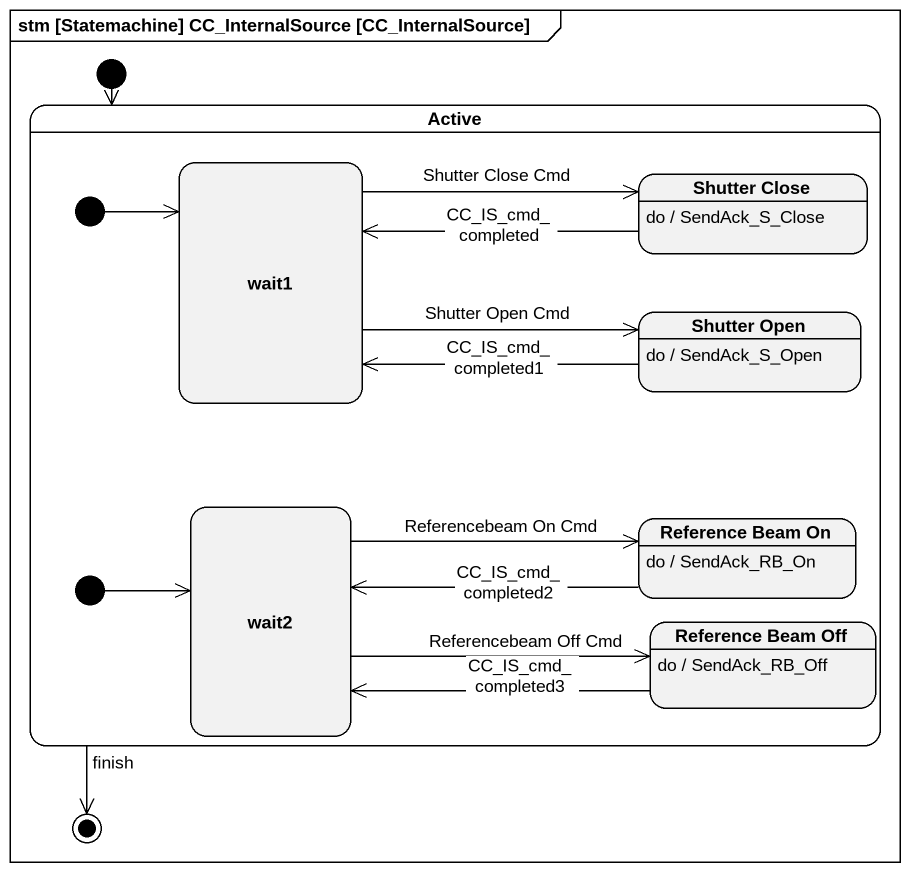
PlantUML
@startuml
mainframe stm [Statemachine] CC_InternalSource [CC_InternalSource]
hide empty description
state Active {
  state initial2 <<start>>
  state wait1
  state "Shutter Close" as Shutter_Close
  Shutter_Close : do / SendAck_S_Close
  state "Shutter Open" as Shutter_Open
  Shutter_Open : do / SendAck_S_Open
  state wait2
  state "Reference Beam On" as Reference_Beam_On
  Reference_Beam_On : do / SendAck_RB_On
  state initial3 <<start>>
  state "Reference Beam Off" as Reference_Beam_Off
  Reference_Beam_Off : do / SendAck_RB_Off
}
[*] --> Active
initial2 -right-> wait1
wait1 -right-> Shutter_Close : Shutter Close Cmd
wait1 -right-> Shutter_Open : Shutter Open Cmd
Shutter_Close -left-> wait1 : CC_IS_cmd_completed
Shutter_Open -left-> wait1 : CC_IS_cmd_completed1
wait2 -right-> Reference_Beam_On : Referencebeam On Cmd
wait2 -right-> Reference_Beam_Off : Referencebeam Off Cmd
Reference_Beam_On -left-> wait2 : CC_IS_cmd_completed2
initial3 -right-> wait2
Reference_Beam_Off -left-> wait2 : CC_IS_cmd_completed3
Active --> [*] : finish
@enduml
